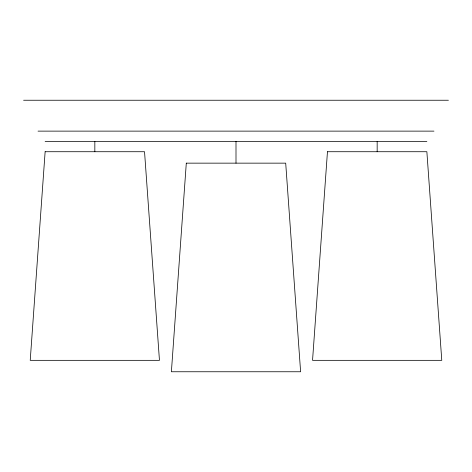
<?xml version="1.0" encoding="UTF-8"?>
<svg xmlns="http://www.w3.org/2000/svg" width="472" height="472" viewBox="0 0 472 472"><rect width="100%" height="100%" fill="white"/><g stroke="black" fill="none" stroke-linecap="round" stroke-linejoin="round"><path stroke-width="0.71" d="M23.6 100.241L448.4 100.241M38.037 131.127L433.963 131.127M45.135 141.423L426.865 141.423M377.163 141.423L377.163 151.724M236 141.423L236 163.147M94.837 141.423L94.837 151.724M45.135 151.724L30.226 360.337L159.453 360.337L144.538 151.724L45.135 151.724M186.298 163.147L171.389 371.759L300.611 371.759L285.702 163.147L186.298 163.147M327.462 151.724L312.547 360.337L441.774 360.337L426.865 151.724L327.462 151.724"/></g></svg>
